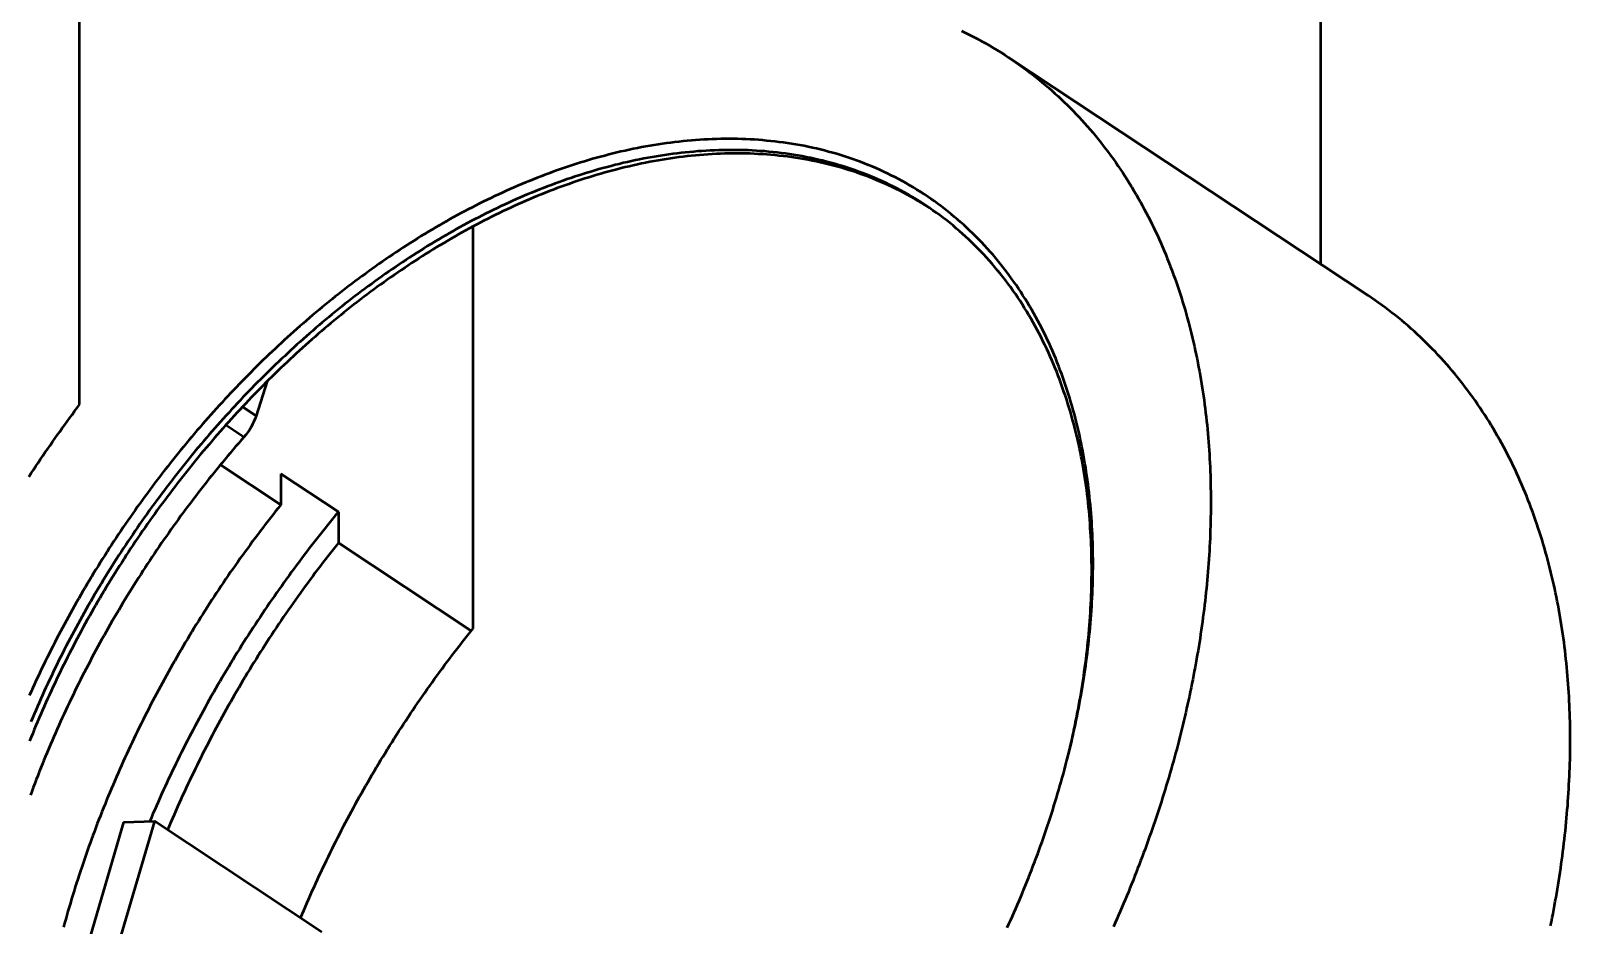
# Model space of a CAD drawing. Header units: millimetres. Extents: x 0 to 900, y 0 to 148.
# Drawn here: x 125.81 to 151.53, y 115.79 to 130.74 of the extents above; entities that cross this region are included whole.
import ezdxf

# ---------------------------------------------------------------- set-up
doc = ezdxf.new("R2010")
doc.units = ezdxf.units.MM
doc.header["$LTSCALE"] = 0.125
doc.layers.add('VISIBLE', color=7, linetype='Continuous', lineweight=50)

msp = doc.modelspace()

# ---------------------------------------------------------------- linework, layer by layer
at = {"layer": 'VISIBLE'}
for p, q in [((147.368, 126.836), (147.368, 141.868)), ((126.625, 124.492), (126.625, 139.599)), ((148.155, 126.314), (142.149, 130.292)), ((133.2, 120.75), (133.2, 127.47)), ((129.76, 124.881), (129.574, 124.307)), ((129.574, 124.307), (129.348, 124.457)), ((129.369, 123.949), (129.067, 124.149)), ((129.986, 122.819), (128.978, 123.487)), ((130.948, 122.699), (129.986, 123.336)), ((129.986, 123.336), (129.986, 122.819)), ((130.948, 122.699), (130.948, 122.182)), ((133.169, 120.711), (130.948, 122.182)), ((127.359, 117.515), (126.424, 114.329)), ((127.873, 117.529), (126.938, 114.344)), ((127.359, 117.515), (127.873, 117.529)), ((130.671, 115.676), (127.873, 117.529))]:
    msp.add_line(p, q, dxfattribs=at)
for points in [[(141.362, 130.738), (141.43, 130.705), (141.497, 130.671), (141.564, 130.637), (141.631, 130.602), (141.697, 130.566), (141.763, 130.529), (141.828, 130.491), (141.893, 130.453), (141.958, 130.414), (142.022, 130.374), (142.086, 130.334), (142.149, 130.292)], [(142.149, 130.292), (142.207, 130.253), (142.265, 130.214), (142.322, 130.173), (142.379, 130.132), (142.436, 130.091), (142.492, 130.049), (142.547, 130.006), (142.602, 129.963), (142.657, 129.919), (142.711, 129.875), (142.765, 129.83), (142.818, 129.784), (142.871, 129.738), (142.923, 129.691), (142.975, 129.644), (143.026, 129.596), (143.077, 129.547), (143.127, 129.499), (143.176, 129.449), (143.226, 129.399), (143.274, 129.349), (143.322, 129.298), (143.37, 129.246), (143.417, 129.194), (143.463, 129.142), (143.509, 129.089), (143.555, 129.036), (143.6, 128.982), (143.644, 128.928), (143.688, 128.873), (143.731, 128.818), (143.774, 128.762), (143.816, 128.706), (143.858, 128.65), (143.899, 128.593), (143.939, 128.536), (143.979, 128.478), (144.019, 128.42), (144.057, 128.362), (144.096, 128.303), (144.134, 128.244), (144.171, 128.185), (144.207, 128.125), (144.243, 128.065), (144.279, 128.005), (144.314, 127.944), (144.348, 127.883), (144.382, 127.822), (144.416, 127.76), (144.449, 127.698), (144.481, 127.636), (144.512, 127.573), (144.544, 127.511), (144.574, 127.448), (144.604, 127.384), (144.634, 127.321), (144.663, 127.257), (144.691, 127.193), (144.719, 127.129), (144.747, 127.064), (144.774, 127), (144.8, 126.935), (144.826, 126.869), (144.851, 126.804), (144.876, 126.739), (144.901, 126.673), (144.924, 126.607), (144.948, 126.541), (144.97, 126.475), (144.993, 126.408), (145.014, 126.342), (145.036, 126.275), (145.057, 126.208), (145.077, 126.141), (145.097, 126.074), (145.116, 126.006), (145.135, 125.939), (145.153, 125.871), (145.171, 125.803), (145.188, 125.735), (145.205, 125.667), (145.222, 125.599), (145.238, 125.531), (145.253, 125.463), (145.268, 125.394), (145.283, 125.326), (145.297, 125.257), (145.311, 125.188), (145.324, 125.119), (145.337, 125.051), (145.349, 124.982), (145.361, 124.913), (145.373, 124.843), (145.384, 124.774), (145.394, 124.705), (145.404, 124.636), (145.414, 124.566), (145.423, 124.497), (145.432, 124.427), (145.441, 124.358), (145.449, 124.288), (145.456, 124.218), (145.464, 124.149), (145.471, 124.079), (145.477, 124.009), (145.483, 123.939), (145.489, 123.869), (145.494, 123.8), (145.499, 123.73), (145.503, 123.66), (145.507, 123.59), (145.511, 123.52), (145.514, 123.45), (145.517, 123.38), (145.52, 123.31), (145.522, 123.24), (145.523, 123.17), (145.525, 123.1), (145.526, 123.029), (145.527, 122.959), (145.527, 122.889), (145.527, 122.819), (145.526, 122.749), (145.526, 122.679), (145.524, 122.609), (145.523, 122.539), (145.521, 122.469), (145.519, 122.399), (145.516, 122.329), (145.514, 122.259), (145.51, 122.189), (145.507, 122.119), (145.503, 122.049), (145.499, 121.979), (145.494, 121.909), (145.489, 121.839), (145.484, 121.769), (145.478, 121.699), (145.473, 121.629), (145.466, 121.56), (145.46, 121.49), (145.453, 121.42), (145.446, 121.35), (145.438, 121.281), (145.431, 121.211), (145.423, 121.141), (145.414, 121.072), (145.405, 121.002), (145.396, 120.933), (145.387, 120.863), (145.378, 120.794), (145.368, 120.725), (145.357, 120.655), (145.347, 120.586), (145.336, 120.517), (145.325, 120.448), (145.314, 120.378), (145.302, 120.309), (145.29, 120.24), (145.278, 120.171), (145.265, 120.102), (145.252, 120.033), (145.239, 119.965), (145.226, 119.896), (145.212, 119.827), (145.198, 119.758), (145.184, 119.69), (145.17, 119.621), (145.155, 119.553), (145.14, 119.484), (145.124, 119.416), (145.109, 119.347), (145.093, 119.279), (145.077, 119.211), (145.061, 119.143), (145.044, 119.075), (145.027, 119.007), (145.01, 118.939), (144.992, 118.871), (144.975, 118.803), (144.957, 118.735), (144.939, 118.668), (144.92, 118.6), (144.902, 118.533), (144.883, 118.465), (144.863, 118.398), (144.844, 118.33), (144.824, 118.263), (144.804, 118.196), (144.784, 118.129), (144.764, 118.062), (144.743, 117.995), (144.722, 117.928), (144.701, 117.861), (144.679, 117.794), (144.658, 117.728), (144.636, 117.661), (144.614, 117.595), (144.591, 117.528), (144.569, 117.462), (144.546, 117.396), (144.523, 117.329), (144.5, 117.263), (144.476, 117.197), (144.452, 117.131), (144.428, 117.066), (144.404, 117), (144.38, 116.934), (144.355, 116.869), (144.33, 116.803), (144.305, 116.738), (144.28, 116.672), (144.254, 116.607), (144.228, 116.542), (144.202, 116.477), (144.176, 116.412), (144.15, 116.347), (144.123, 116.282), (144.096, 116.217), (144.069, 116.153), (144.042, 116.088), (144.014, 116.024), (143.987, 115.959), (143.959, 115.895), (143.93, 115.831), (143.902, 115.767)], [(143.559, 121.833), (143.559, 121.904), (143.558, 121.974), (143.557, 122.044), (143.556, 122.114), (143.554, 122.184), (143.551, 122.254), (143.548, 122.324), (143.545, 122.394), (143.541, 122.464), (143.537, 122.534), (143.532, 122.604), (143.527, 122.674), (143.521, 122.744), (143.515, 122.813), (143.508, 122.883), (143.501, 122.953), (143.493, 123.023), (143.485, 123.092), (143.476, 123.162), (143.467, 123.231), (143.457, 123.301), (143.447, 123.37), (143.437, 123.439), (143.425, 123.508), (143.413, 123.577), (143.401, 123.646), (143.388, 123.715), (143.375, 123.784), (143.361, 123.853), (143.347, 123.921), (143.331, 123.99), (143.316, 124.058), (143.3, 124.126), (143.283, 124.195), (143.266, 124.262), (143.248, 124.33), (143.229, 124.398), (143.21, 124.465), (143.191, 124.533), (143.171, 124.6), (143.15, 124.667), (143.128, 124.733), (143.106, 124.8), (143.084, 124.866), (143.061, 124.932), (143.037, 124.998), (143.012, 125.064), (142.987, 125.129), (142.962, 125.195), (142.935, 125.26), (142.908, 125.324), (142.881, 125.389), (142.852, 125.453), (142.824, 125.517), (142.794, 125.58), (142.764, 125.644), (142.733, 125.707), (142.702, 125.769), (142.67, 125.832), (142.637, 125.893), (142.603, 125.955), (142.569, 126.016), (142.535, 126.077), (142.499, 126.138), (142.463, 126.198), (142.426, 126.257), (142.389, 126.317), (142.351, 126.376), (142.312, 126.434), (142.273, 126.492), (142.233, 126.549), (142.192, 126.607), (142.15, 126.663), (142.108, 126.719), (142.066, 126.775), (142.022, 126.83), (141.978, 126.884), (141.934, 126.938), (141.888, 126.992), (141.842, 127.045), (141.796, 127.097), (141.748, 127.149), (141.7, 127.2), (141.652, 127.25), (141.603, 127.3), (141.553, 127.349), (141.502, 127.398), (141.451, 127.446), (141.4, 127.494), (141.347, 127.54), (141.294, 127.586), (141.241, 127.632), (141.187, 127.676), (141.132, 127.72), (141.077, 127.763), (141.021, 127.806), (140.965, 127.848), (140.908, 127.889), (140.851, 127.929), (140.793, 127.969), (140.735, 128.007), (140.676, 128.045), (140.616, 128.083), (140.557, 128.119), (140.496, 128.155), (140.435, 128.19), (140.374, 128.224), (140.313, 128.257), (140.251, 128.29), (140.188, 128.321), (140.125, 128.352), (140.062, 128.382), (139.998, 128.412), (139.934, 128.44), (139.87, 128.468), (139.805, 128.494), (139.74, 128.52), (139.674, 128.546), (139.609, 128.57), (139.543, 128.594), (139.476, 128.616), (139.41, 128.638), (139.343, 128.659), (139.276, 128.68), (139.209, 128.699), (139.141, 128.718), (139.073, 128.736), (139.005, 128.753), (138.937, 128.769), (138.869, 128.784), (138.8, 128.799), (138.731, 128.813), (138.663, 128.826), (138.593, 128.838), (138.524, 128.849), (138.455, 128.86), (138.386, 128.87), (138.316, 128.879), (138.247, 128.888), (138.177, 128.895), (138.107, 128.902), (138.037, 128.908), (137.968, 128.914), (137.898, 128.919), (137.828, 128.922), (137.758, 128.926), (137.688, 128.928), (137.617, 128.93), (137.547, 128.931), (137.477, 128.932), (137.407, 128.931), (137.337, 128.93), (137.267, 128.929), (137.197, 128.926), (137.127, 128.923), (137.057, 128.92), (136.987, 128.915), (136.917, 128.91), (136.847, 128.905), (136.777, 128.899), (136.708, 128.892), (136.638, 128.884), (136.568, 128.876), (136.499, 128.868), (136.429, 128.858), (136.36, 128.849), (136.291, 128.838), (136.221, 128.827), (136.152, 128.815), (136.083, 128.803), (136.014, 128.791), (135.946, 128.777), (135.877, 128.763), (135.808, 128.749), (135.74, 128.734), (135.671, 128.719), (135.603, 128.703), (135.535, 128.686), (135.467, 128.669), (135.399, 128.651), (135.331, 128.633), (135.264, 128.615), (135.196, 128.596), (135.129, 128.576), (135.062, 128.556), (134.995, 128.536), (134.928, 128.515), (134.861, 128.493), (134.795, 128.472), (134.728, 128.449), (134.662, 128.426), (134.596, 128.403), (134.53, 128.379), (134.464, 128.355), (134.398, 128.331), (134.333, 128.306), (134.268, 128.28), (134.202, 128.255), (134.137, 128.228), (134.073, 128.202), (134.008, 128.175), (133.944, 128.147), (133.879, 128.119), (133.815, 128.091), (133.751, 128.062), (133.687, 128.033), (133.624, 128.004), (133.56, 127.974), (133.497, 127.944), (133.434, 127.913), (133.371, 127.883), (133.308, 127.851), (133.246, 127.82), (133.183, 127.788), (133.121, 127.755), (133.059, 127.723), (132.997, 127.69), (132.936, 127.656), (132.874, 127.623), (132.813, 127.589), (132.752, 127.554), (132.691, 127.52), (132.63, 127.485), (132.57, 127.449), (132.509, 127.414), (132.449, 127.378), (132.389, 127.341), (132.329, 127.305), (132.27, 127.268), (132.21, 127.231), (132.151, 127.193), (132.092, 127.155), (132.033, 127.117), (131.975, 127.079), (131.916, 127.04), (131.858, 127.001), (131.8, 126.962), (131.742, 126.922), (131.684, 126.883), (131.627, 126.842), (131.57, 126.802), (131.513, 126.761), (131.456, 126.72), (131.399, 126.679), (131.342, 126.638), (131.286, 126.596), (131.23, 126.554), (131.174, 126.512), (131.118, 126.469), (131.063, 126.427), (131.007, 126.384), (130.952, 126.34), (130.897, 126.297), (130.843, 126.253), (130.788, 126.209), (130.734, 126.165), (130.679, 126.12), (130.625, 126.076), (130.572, 126.031), (130.518, 125.986), (130.465, 125.94), (130.412, 125.894), (130.359, 125.849), (130.306, 125.802), (130.253, 125.756), (130.201, 125.71), (130.149, 125.663), (130.097, 125.616), (130.045, 125.568), (129.993, 125.521), (129.942, 125.473), (129.891, 125.425), (129.84, 125.377), (129.789, 125.329), (129.738, 125.281), (129.688, 125.232), (129.638, 125.183), (129.588, 125.134), (129.538, 125.084), (129.489, 125.035), (129.439, 124.985), (129.39, 124.935), (129.341, 124.885), (129.292, 124.835), (129.244, 124.784), (129.195, 124.733), (129.147, 124.682), (129.099, 124.631), (129.052, 124.58), (129.004, 124.528), (128.957, 124.477), (128.91, 124.425), (128.863, 124.373), (128.816, 124.321), (128.769, 124.268), (128.723, 124.215), (128.677, 124.163), (128.631, 124.11), (128.585, 124.057), (128.54, 124.003), (128.495, 123.95), (128.45, 123.896), (128.405, 123.842), (128.36, 123.788), (128.316, 123.734), (128.271, 123.68), (128.227, 123.625), (128.184, 123.57), (128.14, 123.515), (128.097, 123.46), (128.054, 123.405), (128.011, 123.35), (127.968, 123.294), (127.925, 123.238), (127.883, 123.183), (127.841, 123.127), (127.799, 123.07), (127.757, 123.014), (127.716, 122.957), (127.675, 122.901), (127.634, 122.844), (127.593, 122.787), (127.552, 122.73), (127.512, 122.673), (127.472, 122.615), (127.432, 122.558), (127.392, 122.5), (127.352, 122.442), (127.313, 122.384), (127.274, 122.326), (127.235, 122.267), (127.197, 122.209), (127.158, 122.15), (127.12, 122.091), (127.082, 122.032), (127.044, 121.973), (127.007, 121.914), (126.97, 121.855), (126.933, 121.795), (126.896, 121.736), (126.859, 121.676), (126.823, 121.616), (126.787, 121.556), (126.751, 121.496), (126.715, 121.435), (126.68, 121.375), (126.644, 121.314), (126.609, 121.254), (126.575, 121.193), (126.54, 121.132), (126.506, 121.071), (126.472, 121.009), (126.438, 120.948), (126.404, 120.887), (126.371, 120.825), (126.338, 120.763), (126.305, 120.701), (126.272, 120.639), (126.24, 120.577), (126.208, 120.515), (126.176, 120.452), (126.144, 120.39), (126.113, 120.327), (126.081, 120.264), (126.05, 120.202), (126.02, 120.139), (125.989, 120.075), (125.959, 120.012), (125.929, 119.949), (125.899, 119.885), (125.87, 119.822), (125.841, 119.758), (125.812, 119.694), (125.783, 119.63)], [(140.811, 127.789), (140.752, 127.826), (140.692, 127.863), (140.632, 127.899), (140.572, 127.935), (140.511, 127.969), (140.449, 128.003), (140.387, 128.036), (140.325, 128.068), (140.262, 128.1), (140.199, 128.13), (140.136, 128.16), (140.072, 128.189), (140.007, 128.217), (139.943, 128.244), (139.878, 128.271), (139.813, 128.296), (139.747, 128.321), (139.681, 128.345), (139.615, 128.368), (139.548, 128.39), (139.481, 128.411), (139.414, 128.432), (139.347, 128.452), (139.28, 128.471), (139.212, 128.489), (139.144, 128.506), (139.076, 128.523), (139.007, 128.538), (138.939, 128.553), (138.87, 128.567), (138.801, 128.58), (138.732, 128.593), (138.663, 128.605), (138.594, 128.616), (138.524, 128.626), (138.455, 128.635), (138.385, 128.643), (138.315, 128.651), (138.246, 128.658), (138.176, 128.665), (138.106, 128.67), (138.036, 128.675), (137.966, 128.679), (137.896, 128.682), (137.826, 128.685), (137.756, 128.687), (137.685, 128.688), (137.615, 128.688), (137.545, 128.688), (137.475, 128.687), (137.405, 128.685), (137.335, 128.683), (137.265, 128.68), (137.195, 128.676), (137.125, 128.672), (137.055, 128.667), (136.985, 128.662), (136.915, 128.655), (136.845, 128.648), (136.775, 128.641), (136.706, 128.633), (136.636, 128.624), (136.567, 128.615), (136.497, 128.605), (136.428, 128.594), (136.359, 128.583), (136.29, 128.571), (136.22, 128.559), (136.152, 128.546), (136.083, 128.533), (136.014, 128.519), (135.945, 128.504), (135.877, 128.489), (135.808, 128.473), (135.74, 128.457), (135.672, 128.441), (135.604, 128.423), (135.536, 128.406), (135.469, 128.387), (135.401, 128.369), (135.333, 128.349), (135.266, 128.33), (135.199, 128.31), (135.132, 128.289), (135.065, 128.268), (134.998, 128.246), (134.932, 128.224), (134.865, 128.201), (134.799, 128.178), (134.733, 128.155), (134.667, 128.131), (134.601, 128.107), (134.536, 128.082), (134.47, 128.057), (134.405, 128.031), (134.34, 128.005), (134.275, 127.978), (134.21, 127.952), (134.146, 127.924), (134.081, 127.897), (134.017, 127.868), (133.953, 127.84), (133.889, 127.811), (133.825, 127.782), (133.762, 127.752), (133.698, 127.722), (133.635, 127.692), (133.572, 127.661), (133.509, 127.63), (133.447, 127.598), (133.384, 127.566), (133.322, 127.534), (133.26, 127.501), (133.198, 127.468), (133.136, 127.435), (133.075, 127.401), (133.013, 127.367), (132.952, 127.333), (132.891, 127.298), (132.83, 127.263), (132.77, 127.228), (132.709, 127.192), (132.649, 127.157), (132.589, 127.12), (132.529, 127.084), (132.47, 127.047), (132.41, 127.01), (132.351, 126.972), (132.292, 126.934), (132.233, 126.896), (132.174, 126.858), (132.116, 126.819), (132.057, 126.78), (131.999, 126.741), (131.941, 126.701), (131.884, 126.661), (131.826, 126.621), (131.769, 126.581), (131.712, 126.54), (131.655, 126.499), (131.598, 126.458), (131.542, 126.416), (131.485, 126.375), (131.429, 126.332), (131.373, 126.29), (131.317, 126.248), (131.262, 126.205), (131.206, 126.162), (131.151, 126.118), (131.096, 126.075), (131.042, 126.031), (130.987, 125.987), (130.933, 125.943), (130.879, 125.898), (130.825, 125.853), (130.771, 125.808), (130.717, 125.763), (130.664, 125.717), (130.611, 125.672), (130.558, 125.626), (130.505, 125.579), (130.453, 125.533), (130.4, 125.486), (130.348, 125.439), (130.296, 125.392), (130.244, 125.345), (130.193, 125.297), (130.142, 125.249), (130.09, 125.201), (130.039, 125.153), (129.989, 125.105), (129.938, 125.056), (129.888, 125.007), (129.838, 124.958), (129.788, 124.909), (129.738, 124.859), (129.689, 124.81), (129.639, 124.76), (129.59, 124.71), (129.541, 124.659), (129.493, 124.609), (129.444, 124.558), (129.396, 124.507), (129.348, 124.456), (129.3, 124.405), (129.252, 124.353), (129.205, 124.302), (129.158, 124.25), (129.111, 124.198), (129.064, 124.146), (129.017, 124.093), (128.971, 124.041), (128.925, 123.988), (128.879, 123.935), (128.833, 123.882), (128.788, 123.828), (128.742, 123.775), (128.697, 123.721), (128.652, 123.667), (128.607, 123.613), (128.563, 123.559), (128.519, 123.505), (128.475, 123.45), (128.431, 123.395), (128.387, 123.34), (128.344, 123.285), (128.3, 123.23), (128.257, 123.175), (128.215, 123.119), (128.172, 123.063), (128.13, 123.008), (128.088, 122.951), (128.046, 122.895), (128.004, 122.839), (127.962, 122.782), (127.921, 122.726), (127.88, 122.669), (127.839, 122.612), (127.799, 122.555), (127.758, 122.497), (127.718, 122.44), (127.678, 122.382), (127.638, 122.324), (127.599, 122.266), (127.56, 122.208), (127.521, 122.15), (127.482, 122.092), (127.443, 122.033), (127.405, 121.974), (127.367, 121.915), (127.329, 121.856), (127.291, 121.797), (127.253, 121.738), (127.216, 121.679), (127.179, 121.619), (127.142, 121.559), (127.106, 121.5), (127.069, 121.44), (127.033, 121.379), (126.997, 121.319), (126.962, 121.259), (126.926, 121.198), (126.891, 121.137), (126.856, 121.077), (126.822, 121.016), (126.787, 120.955), (126.753, 120.893), (126.719, 120.832), (126.685, 120.771), (126.652, 120.709), (126.618, 120.647), (126.585, 120.585), (126.552, 120.523), (126.52, 120.461), (126.488, 120.399), (126.456, 120.337), (126.424, 120.274), (126.392, 120.211), (126.361, 120.149), (126.33, 120.086), (126.299, 120.023), (126.268, 119.96), (126.238, 119.896), (126.208, 119.833), (126.178, 119.77), (126.149, 119.706), (126.119, 119.642), (126.09, 119.578), (126.061, 119.515), (126.033, 119.45), (126.005, 119.386), (125.977, 119.322), (125.949, 119.258), (125.921, 119.193), (125.894, 119.128), (125.867, 119.064), (125.84, 118.999), (125.814, 118.934), (125.788, 118.869)], [(140.768, 127.818), (140.709, 127.856), (140.65, 127.894), (140.59, 127.93), (140.53, 127.966), (140.469, 128.001), (140.408, 128.036), (140.347, 128.069), (140.285, 128.102), (140.222, 128.134), (140.16, 128.165), (140.096, 128.195), (140.033, 128.225), (139.969, 128.254), (139.905, 128.281), (139.84, 128.308), (139.775, 128.335), (139.71, 128.36), (139.644, 128.384), (139.578, 128.408), (139.512, 128.431), (139.445, 128.453), (139.379, 128.474), (139.312, 128.495), (139.244, 128.514), (139.177, 128.533), (139.109, 128.551), (139.041, 128.568), (138.973, 128.584), (138.905, 128.6), (138.836, 128.614), (138.768, 128.628), (138.699, 128.641), (138.63, 128.653), (138.561, 128.665), (138.491, 128.676), (138.422, 128.686), (138.353, 128.695), (138.283, 128.703), (138.213, 128.711), (138.144, 128.718), (138.074, 128.724), (138.004, 128.729), (137.934, 128.734), (137.864, 128.738), (137.794, 128.741), (137.724, 128.743), (137.654, 128.745), (137.584, 128.746), (137.514, 128.746), (137.444, 128.746), (137.374, 128.745), (137.304, 128.743), (137.234, 128.74), (137.164, 128.737), (137.094, 128.734), (137.024, 128.729), (136.954, 128.724), (136.884, 128.718), (136.814, 128.712), (136.745, 128.705), (136.675, 128.697), (136.606, 128.689), (136.536, 128.68), (136.467, 128.671), (136.397, 128.661), (136.328, 128.65), (136.259, 128.639), (136.19, 128.627), (136.121, 128.615), (136.052, 128.602), (135.983, 128.588), (135.915, 128.574), (135.846, 128.559), (135.778, 128.544), (135.709, 128.529), (135.641, 128.512), (135.573, 128.496), (135.505, 128.478), (135.438, 128.461), (135.37, 128.442), (135.303, 128.424), (135.235, 128.404), (135.168, 128.384), (135.101, 128.364), (135.034, 128.343), (134.967, 128.322), (134.901, 128.301), (134.834, 128.278), (134.768, 128.256), (134.702, 128.233), (134.636, 128.209), (134.57, 128.185), (134.504, 128.161), (134.439, 128.136), (134.373, 128.111), (134.308, 128.085), (134.243, 128.059), (134.178, 128.033), (134.114, 128.006), (134.049, 127.978), (133.985, 127.951), (133.921, 127.922), (133.857, 127.894), (133.793, 127.865), (133.729, 127.836), (133.666, 127.806), (133.602, 127.776), (133.539, 127.745), (133.476, 127.715), (133.414, 127.683), (133.351, 127.652), (133.289, 127.62), (133.226, 127.588), (133.164, 127.555), (133.103, 127.522), (133.041, 127.489), (132.98, 127.455), (132.918, 127.421), (132.857, 127.387), (132.796, 127.352), (132.736, 127.317), (132.675, 127.282), (132.615, 127.246), (132.555, 127.21), (132.495, 127.174), (132.435, 127.137), (132.375, 127.101), (132.316, 127.063), (132.257, 127.026), (132.198, 126.988), (132.139, 126.95), (132.081, 126.912), (132.022, 126.873), (131.964, 126.834), (131.906, 126.795), (131.848, 126.755), (131.79, 126.715), (131.733, 126.675), (131.676, 126.635), (131.619, 126.594), (131.562, 126.553), (131.505, 126.512), (131.449, 126.47), (131.393, 126.429), (131.336, 126.387), (131.281, 126.344), (131.225, 126.302), (131.169, 126.259), (131.114, 126.216), (131.059, 126.173), (131.004, 126.129), (130.95, 126.085), (130.895, 126.041), (130.841, 125.997), (130.787, 125.952), (130.733, 125.907), (130.679, 125.862), (130.626, 125.817), (130.572, 125.772), (130.519, 125.726), (130.466, 125.68), (130.414, 125.634), (130.361, 125.587), (130.309, 125.541), (130.257, 125.494), (130.205, 125.447), (130.153, 125.399), (130.102, 125.352), (130.051, 125.304), (130, 125.256), (129.949, 125.208), (129.898, 125.16), (129.848, 125.111), (129.797, 125.062), (129.747, 125.013), (129.698, 124.964), (129.648, 124.914), (129.599, 124.865), (129.549, 124.815), (129.5, 124.765), (129.451, 124.715), (129.403, 124.664), (129.354, 124.614), (129.306, 124.563), (129.258, 124.512), (129.21, 124.46), (129.163, 124.409), (129.116, 124.357), (129.068, 124.306), (129.021, 124.254), (128.975, 124.201), (128.928, 124.149), (128.882, 124.097), (128.836, 124.044), (128.79, 123.991), (128.744, 123.938), (128.699, 123.884), (128.653, 123.831), (128.608, 123.777), (128.563, 123.724), (128.519, 123.67), (128.474, 123.615), (128.43, 123.561), (128.386, 123.507), (128.342, 123.452), (128.299, 123.397), (128.255, 123.342), (128.212, 123.287), (128.169, 123.232), (128.126, 123.176), (128.084, 123.12), (128.041, 123.064), (127.999, 123.008), (127.958, 122.952), (127.916, 122.896), (127.874, 122.839), (127.833, 122.783), (127.792, 122.726), (127.751, 122.669), (127.711, 122.612), (127.671, 122.555), (127.63, 122.497), (127.59, 122.44), (127.551, 122.382), (127.511, 122.324), (127.472, 122.266), (127.433, 122.208), (127.394, 122.149), (127.356, 122.091), (127.317, 122.032), (127.279, 121.974), (127.241, 121.915), (127.204, 121.856), (127.166, 121.796), (127.129, 121.737), (127.092, 121.678), (127.055, 121.618), (127.019, 121.558), (126.982, 121.498), (126.946, 121.438), (126.91, 121.378), (126.875, 121.318), (126.84, 121.257), (126.804, 121.196), (126.769, 121.136), (126.735, 121.075), (126.7, 121.014), (126.666, 120.953), (126.632, 120.891), (126.598, 120.83), (126.565, 120.768), (126.532, 120.707), (126.499, 120.645), (126.466, 120.583), (126.433, 120.521), (126.401, 120.459), (126.369, 120.397), (126.337, 120.334), (126.306, 120.272), (126.274, 120.209), (126.243, 120.146), (126.213, 120.083), (126.182, 120.02), (126.152, 119.957), (126.122, 119.894), (126.092, 119.83), (126.062, 119.767), (126.033, 119.703), (126.004, 119.639), (125.975, 119.575), (125.947, 119.511), (125.918, 119.447), (125.89, 119.383), (125.863, 119.319), (125.835, 119.254), (125.808, 119.19)], [(143.537, 121.729), (143.537, 121.8), (143.536, 121.87), (143.535, 121.94), (143.534, 122.011), (143.532, 122.081), (143.529, 122.152), (143.526, 122.222), (143.523, 122.292), (143.519, 122.363), (143.514, 122.433), (143.51, 122.503), (143.504, 122.573), (143.498, 122.644), (143.492, 122.714), (143.485, 122.784), (143.478, 122.854), (143.47, 122.924), (143.462, 122.994), (143.453, 123.064), (143.443, 123.133), (143.433, 123.203), (143.423, 123.273), (143.412, 123.342), (143.4, 123.412), (143.388, 123.481), (143.376, 123.55), (143.363, 123.62), (143.349, 123.689), (143.335, 123.758), (143.32, 123.826), (143.304, 123.895), (143.289, 123.964), (143.272, 124.032), (143.255, 124.1), (143.237, 124.169), (143.219, 124.237), (143.2, 124.304), (143.181, 124.372), (143.16, 124.44), (143.14, 124.507), (143.119, 124.574), (143.097, 124.641), (143.074, 124.708), (143.051, 124.774), (143.027, 124.841), (143.003, 124.907), (142.978, 124.972), (142.952, 125.038), (142.926, 125.103), (142.899, 125.168), (142.871, 125.233), (142.843, 125.298), (142.814, 125.362), (142.785, 125.426), (142.754, 125.489), (142.723, 125.553), (142.692, 125.616), (142.66, 125.678), (142.627, 125.74), (142.593, 125.802), (142.559, 125.864), (142.524, 125.925), (142.488, 125.986), (142.452, 126.046), (142.415, 126.106), (142.378, 126.166), (142.339, 126.225), (142.3, 126.283), (142.261, 126.342), (142.22, 126.399), (142.179, 126.457), (142.138, 126.513), (142.095, 126.569), (142.052, 126.625), (142.008, 126.68), (141.964, 126.735), (141.919, 126.789), (141.873, 126.843), (141.827, 126.896), (141.78, 126.948), (141.732, 127), (141.684, 127.051), (141.635, 127.102), (141.585, 127.151), (141.535, 127.201), (141.484, 127.249), (141.432, 127.297), (141.38, 127.345), (141.327, 127.391), (141.274, 127.437), (141.22, 127.482), (141.165, 127.527), (141.11, 127.571), (141.054, 127.614), (140.998, 127.656), (140.941, 127.698), (140.884, 127.738), (140.826, 127.778), (140.768, 127.818)], [(151.205, 115.78), (151.219, 115.849), (151.232, 115.918), (151.246, 115.987), (151.259, 116.055), (151.272, 116.124), (151.284, 116.193), (151.297, 116.262), (151.309, 116.331), (151.32, 116.4), (151.332, 116.47), (151.343, 116.539), (151.353, 116.608), (151.364, 116.677), (151.374, 116.747), (151.384, 116.816), (151.394, 116.885), (151.403, 116.955), (151.412, 117.024), (151.421, 117.094), (151.429, 117.164), (151.437, 117.233), (151.445, 117.303), (151.452, 117.372), (151.46, 117.442), (151.466, 117.512), (151.473, 117.582), (151.479, 117.652), (151.485, 117.721), (151.491, 117.791), (151.496, 117.861), (151.501, 117.931), (151.505, 118.001), (151.509, 118.071), (151.513, 118.141), (151.517, 118.211), (151.52, 118.281), (151.523, 118.351), (151.526, 118.421), (151.528, 118.491), (151.53, 118.561), (151.531, 118.631), (151.532, 118.701), (151.533, 118.771), (151.533, 118.841), (151.533, 118.911), (151.533, 118.981), (151.532, 119.052), (151.531, 119.122), (151.53, 119.192), (151.528, 119.262), (151.526, 119.332), (151.524, 119.402), (151.521, 119.472), (151.517, 119.542), (151.514, 119.612), (151.51, 119.682), (151.505, 119.752), (151.5, 119.822), (151.495, 119.892), (151.49, 119.961), (151.484, 120.031), (151.477, 120.101), (151.47, 120.171), (151.463, 120.24), (151.455, 120.31), (151.447, 120.38), (151.439, 120.449), (151.43, 120.519), (151.421, 120.588), (151.411, 120.658), (151.401, 120.727), (151.39, 120.796), (151.379, 120.865), (151.368, 120.935), (151.356, 121.004), (151.343, 121.073), (151.331, 121.142), (151.317, 121.21), (151.304, 121.279), (151.29, 121.348), (151.275, 121.416), (151.26, 121.485), (151.244, 121.553), (151.228, 121.621), (151.212, 121.689), (151.195, 121.757), (151.178, 121.825), (151.16, 121.893), (151.141, 121.961), (151.123, 122.028), (151.103, 122.096), (151.083, 122.163), (151.063, 122.23), (151.042, 122.297), (151.021, 122.364), (150.999, 122.43), (150.977, 122.497), (150.954, 122.563), (150.931, 122.629), (150.907, 122.695), (150.883, 122.761), (150.858, 122.826), (150.833, 122.892), (150.807, 122.957), (150.78, 123.022), (150.753, 123.086), (150.726, 123.151), (150.698, 123.215), (150.67, 123.279), (150.641, 123.343), (150.611, 123.406), (150.581, 123.47), (150.55, 123.533), (150.519, 123.595), (150.487, 123.658), (150.455, 123.72), (150.422, 123.782), (150.389, 123.844), (150.355, 123.905), (150.321, 123.966), (150.286, 124.027), (150.25, 124.087), (150.214, 124.147), (150.177, 124.207), (150.14, 124.266), (150.102, 124.325), (150.064, 124.384), (150.025, 124.442), (149.986, 124.5), (149.946, 124.558), (149.905, 124.615), (149.864, 124.672), (149.823, 124.728), (149.78, 124.784), (149.738, 124.84), (149.694, 124.895), (149.651, 124.95), (149.606, 125.004), (149.561, 125.058), (149.516, 125.111), (149.47, 125.164), (149.424, 125.216), (149.376, 125.268), (149.329, 125.32), (149.281, 125.371), (149.232, 125.421), (149.183, 125.471), (149.133, 125.521), (149.083, 125.57), (149.032, 125.618), (148.981, 125.666), (148.929, 125.713), (148.877, 125.76), (148.825, 125.806), (148.771, 125.852), (148.718, 125.897), (148.663, 125.941), (148.609, 125.985), (148.554, 126.028), (148.498, 126.071), (148.442, 126.113), (148.386, 126.155), (148.329, 126.195), (148.271, 126.236), (148.214, 126.275), (148.155, 126.314)], [(125.777, 123.287), (125.816, 123.345), (125.855, 123.404), (125.893, 123.462), (125.933, 123.52), (125.972, 123.579), (126.011, 123.637), (126.051, 123.695), (126.091, 123.752), (126.131, 123.81), (126.171, 123.868), (126.211, 123.925), (126.252, 123.982), (126.293, 124.039), (126.334, 124.096), (126.375, 124.153), (126.416, 124.21), (126.458, 124.267), (126.499, 124.323), (126.541, 124.38), (126.583, 124.436), (126.625, 124.492)], [(129.574, 124.307), (129.557, 124.258), (129.537, 124.21), (129.515, 124.163), (129.49, 124.117), (129.463, 124.073), (129.434, 124.03), (129.403, 123.988), (129.369, 123.949)], [(129.369, 123.949), (129.323, 123.896), (129.278, 123.843), (129.232, 123.79), (129.186, 123.736), (129.141, 123.683), (129.096, 123.629), (129.051, 123.575), (129.006, 123.521), (128.962, 123.467), (128.918, 123.413), (128.874, 123.359), (128.83, 123.304), (128.786, 123.249), (128.742, 123.194), (128.699, 123.139), (128.656, 123.084), (128.613, 123.029), (128.57, 122.973), (128.528, 122.917), (128.486, 122.862), (128.444, 122.805), (128.402, 122.749), (128.36, 122.693), (128.318, 122.637), (128.277, 122.58), (128.236, 122.523), (128.195, 122.466), (128.155, 122.409), (128.114, 122.352), (128.074, 122.295), (128.034, 122.237), (127.994, 122.18), (127.954, 122.122), (127.915, 122.064), (127.876, 122.006), (127.837, 121.948), (127.798, 121.889), (127.759, 121.831), (127.721, 121.772), (127.683, 121.713), (127.645, 121.655), (127.607, 121.596), (127.569, 121.536), (127.532, 121.477), (127.495, 121.418), (127.458, 121.358), (127.421, 121.298), (127.385, 121.239), (127.349, 121.179), (127.313, 121.119), (127.277, 121.058), (127.241, 120.998), (127.206, 120.938), (127.17, 120.877), (127.136, 120.816), (127.101, 120.755), (127.066, 120.694), (127.032, 120.633), (126.998, 120.572), (126.964, 120.511), (126.93, 120.449), (126.897, 120.388), (126.864, 120.326), (126.831, 120.264), (126.798, 120.202), (126.766, 120.14), (126.733, 120.078), (126.701, 120.016), (126.669, 119.953), (126.638, 119.891), (126.607, 119.828), (126.575, 119.765), (126.544, 119.702), (126.514, 119.639), (126.483, 119.576), (126.453, 119.513), (126.423, 119.45), (126.393, 119.386), (126.364, 119.323), (126.335, 119.259), (126.306, 119.195), (126.277, 119.131), (126.248, 119.067), (126.22, 119.003), (126.192, 118.939), (126.164, 118.875), (126.137, 118.81), (126.109, 118.746), (126.082, 118.681), (126.056, 118.617), (126.029, 118.552), (126.003, 118.487), (125.977, 118.422), (125.951, 118.357), (125.925, 118.291), (125.9, 118.226), (125.875, 118.161), (125.85, 118.095), (125.826, 118.029), (125.801, 117.964)], [(129.986, 122.819), (129.942, 122.764), (129.899, 122.709), (129.856, 122.654), (129.812, 122.599), (129.769, 122.544), (129.727, 122.488), (129.684, 122.432), (129.642, 122.376), (129.6, 122.32), (129.558, 122.264), (129.516, 122.208), (129.474, 122.151), (129.433, 122.095), (129.392, 122.038), (129.351, 121.981), (129.31, 121.924), (129.269, 121.867), (129.229, 121.81), (129.188, 121.752), (129.148, 121.695), (129.109, 121.637), (129.069, 121.579), (129.03, 121.521), (128.99, 121.463), (128.951, 121.405), (128.912, 121.346), (128.874, 121.288), (128.835, 121.229), (128.797, 121.17), (128.759, 121.111), (128.721, 121.052), (128.684, 120.993), (128.646, 120.934), (128.609, 120.874), (128.572, 120.815), (128.535, 120.755), (128.499, 120.695), (128.462, 120.635), (128.426, 120.575), (128.39, 120.515), (128.354, 120.455), (128.319, 120.394), (128.283, 120.334), (128.248, 120.273), (128.213, 120.212), (128.179, 120.151), (128.144, 120.09), (128.11, 120.029), (128.076, 119.968), (128.042, 119.906), (128.008, 119.845), (127.975, 119.783), (127.942, 119.721), (127.909, 119.66), (127.876, 119.598), (127.843, 119.535), (127.811, 119.473), (127.779, 119.411), (127.747, 119.348), (127.715, 119.286), (127.684, 119.223), (127.652, 119.16), (127.621, 119.098), (127.591, 119.035), (127.56, 118.971), (127.53, 118.908), (127.5, 118.845), (127.47, 118.781), (127.44, 118.718), (127.411, 118.654), (127.381, 118.591), (127.352, 118.527), (127.324, 118.463), (127.295, 118.399), (127.267, 118.335), (127.239, 118.27), (127.211, 118.206), (127.183, 118.141), (127.156, 118.077), (127.129, 118.012), (127.102, 117.947), (127.075, 117.883), (127.049, 117.818), (127.023, 117.752), (126.997, 117.687), (126.971, 117.622), (126.946, 117.557), (126.92, 117.491), (126.895, 117.426), (126.871, 117.36), (126.846, 117.294), (126.822, 117.229), (126.798, 117.163), (126.774, 117.097), (126.751, 117.031), (126.728, 116.964), (126.705, 116.898), (126.682, 116.832), (126.66, 116.765), (126.638, 116.699), (126.616, 116.632), (126.594, 116.565), (126.573, 116.499), (126.552, 116.432), (126.531, 116.365), (126.51, 116.298), (126.49, 116.231), (126.47, 116.163), (126.45, 116.096), (126.43, 116.029), (126.411, 115.961), (126.392, 115.894), (126.374, 115.826), (126.355, 115.759)], [(130.948, 122.699), (130.903, 122.645), (130.858, 122.59), (130.814, 122.535), (130.769, 122.48), (130.725, 122.425), (130.681, 122.37), (130.637, 122.314), (130.593, 122.259), (130.55, 122.203), (130.506, 122.147), (130.463, 122.091), (130.42, 122.035), (130.377, 121.979), (130.335, 121.923), (130.292, 121.866), (130.25, 121.809), (130.208, 121.753), (130.166, 121.696), (130.125, 121.639), (130.083, 121.581), (130.042, 121.524), (130.001, 121.466), (129.96, 121.409), (129.919, 121.351), (129.879, 121.293), (129.838, 121.235), (129.798, 121.177), (129.758, 121.118), (129.719, 121.06), (129.679, 121.001), (129.64, 120.942), (129.601, 120.884), (129.562, 120.825), (129.523, 120.765), (129.485, 120.706), (129.446, 120.647), (129.408, 120.587), (129.37, 120.528), (129.332, 120.468), (129.295, 120.408), (129.258, 120.348), (129.22, 120.288), (129.184, 120.228), (129.147, 120.167), (129.11, 120.107), (129.074, 120.046), (129.038, 119.985), (129.002, 119.924), (128.966, 119.863), (128.931, 119.802), (128.895, 119.741), (128.86, 119.68), (128.825, 119.618), (128.791, 119.557), (128.756, 119.495), (128.722, 119.433), (128.688, 119.371), (128.654, 119.309), (128.621, 119.247), (128.587, 119.185), (128.554, 119.122), (128.521, 119.06), (128.488, 118.997), (128.456, 118.934), (128.423, 118.871), (128.391, 118.808), (128.359, 118.745), (128.328, 118.682), (128.296, 118.619), (128.265, 118.556), (128.234, 118.492), (128.203, 118.428), (128.172, 118.365), (128.142, 118.301), (128.112, 118.237), (128.082, 118.173), (128.052, 118.109), (128.023, 118.045), (127.993, 117.98), (127.964, 117.916), (127.936, 117.851), (127.907, 117.787), (127.879, 117.722), (127.85, 117.657), (127.823, 117.592), (127.795, 117.527)], [(130.948, 122.182), (130.905, 122.127), (130.861, 122.072), (130.818, 122.017), (130.775, 121.962), (130.732, 121.907), (130.689, 121.851), (130.647, 121.796), (130.604, 121.74), (130.562, 121.684), (130.52, 121.628), (130.478, 121.572), (130.437, 121.515), (130.396, 121.459), (130.354, 121.402), (130.313, 121.345), (130.273, 121.288), (130.232, 121.231), (130.192, 121.174), (130.152, 121.117), (130.112, 121.059), (130.072, 121.002), (130.032, 120.944), (129.993, 120.886), (129.954, 120.828), (129.915, 120.77), (129.876, 120.711), (129.837, 120.653), (129.799, 120.594), (129.761, 120.536), (129.723, 120.477), (129.685, 120.418), (129.647, 120.359), (129.61, 120.3), (129.573, 120.24), (129.536, 120.181), (129.499, 120.121), (129.463, 120.061), (129.426, 120.002), (129.39, 119.942), (129.354, 119.882), (129.319, 119.821), (129.283, 119.761), (129.248, 119.7), (129.213, 119.64), (129.178, 119.579), (129.143, 119.518), (129.109, 119.457), (129.074, 119.396), (129.04, 119.335), (129.006, 119.274), (128.973, 119.212), (128.939, 119.151), (128.906, 119.089), (128.873, 119.027), (128.841, 118.965), (128.808, 118.903), (128.776, 118.841), (128.744, 118.779), (128.712, 118.717), (128.68, 118.654), (128.649, 118.592), (128.617, 118.529), (128.586, 118.466), (128.556, 118.403), (128.525, 118.34), (128.495, 118.277), (128.465, 118.214), (128.435, 118.151), (128.405, 118.087), (128.376, 118.024), (128.346, 117.96), (128.317, 117.896), (128.289, 117.833), (128.26, 117.769), (128.232, 117.704), (128.204, 117.64), (128.176, 117.576), (128.148, 117.512), (128.121, 117.447), (128.094, 117.383)], [(143.127, 118.563), (143.144, 118.632), (143.161, 118.701), (143.177, 118.77), (143.193, 118.839), (143.209, 118.909), (143.225, 118.978), (143.24, 119.048), (143.255, 119.117), (143.269, 119.187), (143.283, 119.257), (143.297, 119.326), (143.31, 119.396), (143.323, 119.466), (143.336, 119.536), (143.348, 119.606), (143.36, 119.676), (143.372, 119.747), (143.383, 119.817), (143.394, 119.887), (143.404, 119.957), (143.414, 120.028), (143.424, 120.098), (143.434, 120.169), (143.443, 120.239), (143.451, 120.31), (143.459, 120.381), (143.467, 120.451), (143.475, 120.522), (143.482, 120.593), (143.488, 120.664), (143.494, 120.735), (143.5, 120.805), (143.506, 120.876), (143.511, 120.947), (143.515, 121.018), (143.519, 121.089), (143.523, 121.16), (143.526, 121.231), (143.529, 121.303), (143.532, 121.374), (143.534, 121.445), (143.535, 121.516), (143.536, 121.587), (143.537, 121.658), (143.537, 121.729)], [(143.135, 118.597), (143.153, 118.666), (143.17, 118.735), (143.186, 118.804), (143.203, 118.873), (143.219, 118.942), (143.234, 119.012), (143.25, 119.081), (143.265, 119.151), (143.279, 119.22), (143.294, 119.29), (143.308, 119.36), (143.321, 119.43), (143.334, 119.5), (143.347, 119.57), (143.36, 119.64), (143.372, 119.71), (143.384, 119.78), (143.395, 119.85), (143.406, 119.92), (143.417, 119.991), (143.428, 120.061), (143.438, 120.132), (143.447, 120.202), (143.457, 120.273), (143.465, 120.343), (143.474, 120.414), (143.482, 120.485), (143.49, 120.555), (143.497, 120.626), (143.504, 120.697), (143.511, 120.768), (143.517, 120.839), (143.522, 120.909), (143.528, 120.98), (143.533, 121.051), (143.537, 121.122), (143.541, 121.193), (143.545, 121.265), (143.548, 121.336), (143.551, 121.407), (143.554, 121.478), (143.556, 121.549), (143.557, 121.62), (143.558, 121.691), (143.559, 121.762), (143.559, 121.833)], [(130.317, 115.91), (130.344, 115.976), (130.372, 116.041), (130.4, 116.106), (130.428, 116.171), (130.456, 116.235), (130.484, 116.3), (130.513, 116.365), (130.542, 116.429), (130.571, 116.493), (130.6, 116.558), (130.63, 116.622), (130.66, 116.686), (130.69, 116.75), (130.72, 116.814), (130.751, 116.877), (130.781, 116.941), (130.812, 117.004), (130.844, 117.068), (130.875, 117.131), (130.907, 117.194), (130.939, 117.257), (130.971, 117.32), (131.003, 117.383), (131.036, 117.446), (131.069, 117.508), (131.102, 117.571), (131.135, 117.633), (131.168, 117.695), (131.202, 117.757), (131.236, 117.819), (131.27, 117.881), (131.304, 117.943), (131.339, 118.005), (131.374, 118.066), (131.409, 118.127), (131.444, 118.189), (131.48, 118.25), (131.515, 118.311), (131.551, 118.372), (131.587, 118.432), (131.623, 118.493), (131.66, 118.554), (131.697, 118.614), (131.734, 118.674), (131.771, 118.734), (131.808, 118.794), (131.846, 118.854), (131.883, 118.914), (131.921, 118.973), (131.96, 119.033), (131.998, 119.092), (132.037, 119.151), (132.076, 119.21), (132.115, 119.269), (132.154, 119.328), (132.193, 119.387), (132.233, 119.445), (132.273, 119.503), (132.313, 119.562), (132.353, 119.62), (132.393, 119.678), (132.434, 119.735), (132.475, 119.793), (132.516, 119.851), (132.557, 119.908), (132.599, 119.965), (132.64, 120.022), (132.682, 120.079), (132.724, 120.136), (132.767, 120.192), (132.809, 120.249), (132.852, 120.305), (132.895, 120.361), (132.938, 120.417), (132.981, 120.473), (133.024, 120.529), (133.068, 120.585), (133.112, 120.64), (133.156, 120.695), (133.2, 120.75)], [(142.124, 115.753), (142.154, 115.817), (142.183, 115.881), (142.211, 115.945), (142.24, 116.009), (142.268, 116.074), (142.296, 116.138), (142.324, 116.203), (142.351, 116.267), (142.378, 116.332), (142.405, 116.397), (142.432, 116.462), (142.458, 116.527), (142.484, 116.593), (142.51, 116.658), (142.535, 116.724), (142.561, 116.789), (142.586, 116.855), (142.61, 116.921), (142.635, 116.987), (142.659, 117.053), (142.683, 117.119), (142.707, 117.185), (142.73, 117.251), (142.753, 117.318), (142.776, 117.384), (142.798, 117.451), (142.82, 117.517), (142.842, 117.584), (142.864, 117.651), (142.885, 117.718), (142.906, 117.785), (142.927, 117.852), (142.948, 117.919), (142.968, 117.987), (142.988, 118.054), (143.007, 118.122), (143.026, 118.189), (143.045, 118.257), (143.064, 118.325), (143.082, 118.392), (143.1, 118.46), (143.118, 118.528), (143.135, 118.597)]]:
    msp.add_lwpolyline(points, dxfattribs=at)

doc.saveas('drawing.dxf')
